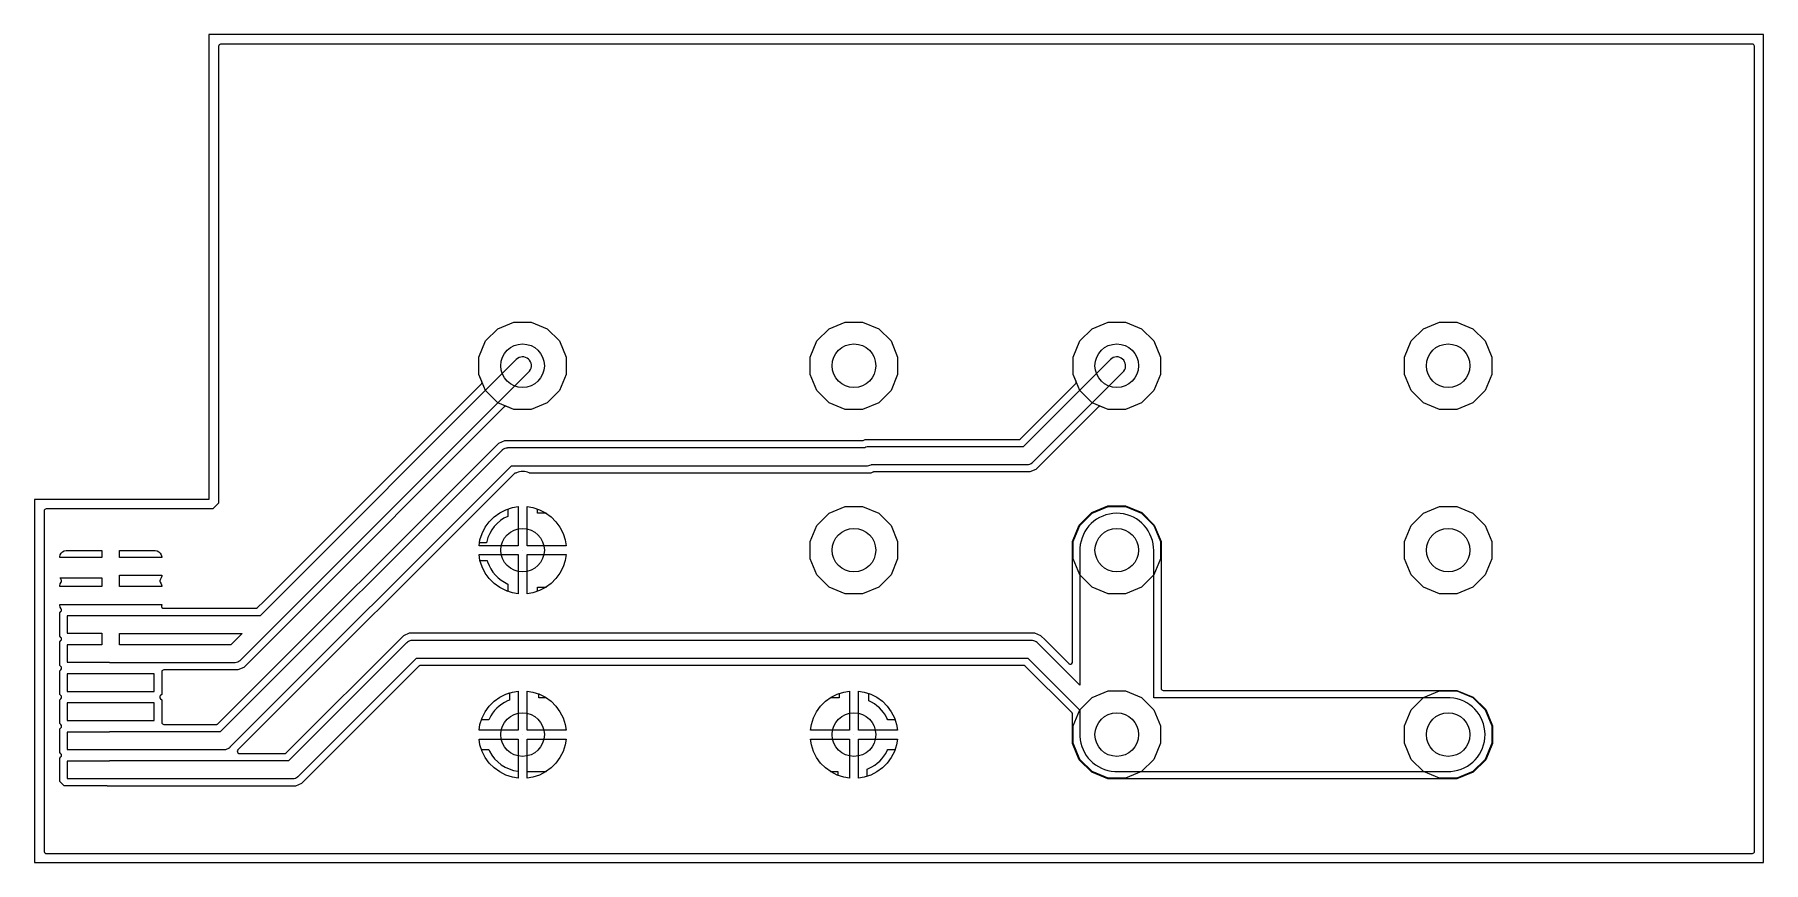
# Model space of a CAD drawing. Header units: millimetres. Extents: x 32.5 to 92, y 18.5 to 47.
import ezdxf

# ---------------------------------------------------------------- set-up
doc = ezdxf.new("R2010")
doc.units = ezdxf.units.MM

msp = doc.modelspace()

# ---------------------------------------------------------------- linework, layer by layer
at = {"layer": '16_copper'}
msp.add_lwpolyline([(91.625, 18.806, 0.392588), (91.695, 18.881), (91.695, 46.594), (91.694, 46.599, 0.392588), (91.619, 46.67), (38.906, 46.67), (38.901, 46.669, 0.392588), (38.83, 46.594), (38.83, 30.863), (38.637, 30.67), (32.906, 30.67), (32.901, 30.669, 0.392588), (32.83, 30.594), (32.83, 18.881), (32.831, 18.875, 0.392588), (32.906, 18.805), (91.619, 18.805)], format="xyb", close=True, dxfattribs=at)
for points in [[(48.996, 34.096), (48.443, 34.325), (48.02, 34.748), (47.791, 35.301), (47.791, 35.899), (48.02, 36.452), (48.443, 36.875), (48.996, 37.104), (49.595, 37.104), (50.147, 36.875), (50.57, 36.452), (50.799, 35.899), (50.799, 35.301), (50.57, 34.748), (50.147, 34.325), (49.595, 34.096)], [(60.401, 34.096), (59.848, 34.325), (59.425, 34.748), (59.196, 35.301), (59.196, 35.899), (59.425, 36.452), (59.848, 36.875), (60.401, 37.104), (60.999, 37.104), (61.552, 36.875), (61.975, 36.452), (62.204, 35.899), (62.204, 35.301), (61.975, 34.748), (61.552, 34.325), (60.999, 34.096)], [(69.446, 34.096), (68.893, 34.325), (68.47, 34.748), (68.241, 35.301), (68.241, 35.899), (68.47, 36.452), (68.893, 36.875), (69.446, 37.104), (70.045, 37.104), (70.597, 36.875), (71.02, 36.452), (71.249, 35.899), (71.249, 35.301), (71.02, 34.748), (70.597, 34.325), (70.045, 34.096)], [(80.851, 34.096), (80.298, 34.325), (79.875, 34.748), (79.646, 35.301), (79.646, 35.899), (79.875, 36.452), (80.298, 36.875), (80.851, 37.104), (81.449, 37.104), (82.002, 36.875), (82.425, 36.452), (82.654, 35.899), (82.654, 35.301), (82.425, 34.748), (82.002, 34.325), (81.449, 34.096)], [(47.797, 29.402), (47.828, 29.602), (47.902, 29.827), (48.009, 30.038), (48.148, 30.23), (48.316, 30.397), (48.507, 30.536), (48.718, 30.644), (48.943, 30.717), (49.143, 30.749), (49.143, 29.402)], [(49.448, 29.402), (49.448, 30.749), (49.648, 30.717), (49.873, 30.644), (50.084, 30.536), (50.275, 30.397), (50.443, 30.23), (50.582, 30.038), (50.689, 29.827), (50.762, 29.602), (50.794, 29.402)], [(60.401, 27.746), (59.848, 27.975), (59.425, 28.398), (59.196, 28.951), (59.196, 29.549), (59.425, 30.102), (59.848, 30.525), (60.401, 30.754), (60.999, 30.754), (61.552, 30.525), (61.975, 30.102), (62.204, 29.549), (62.204, 28.951), (61.975, 28.398), (61.552, 27.975), (60.999, 27.746)], [(69.446, 27.746), (68.893, 27.975), (68.47, 28.398), (68.241, 28.951), (68.241, 29.549), (68.47, 30.102), (68.893, 30.525), (69.446, 30.754), (70.045, 30.754), (70.597, 30.525), (71.02, 30.102), (71.249, 29.549), (71.249, 28.951), (71.02, 28.398), (70.597, 27.975), (70.045, 27.746)], [(80.851, 27.746), (80.298, 27.975), (79.875, 28.398), (79.646, 28.951), (79.646, 29.549), (79.875, 30.102), (80.298, 30.525), (80.851, 30.754), (81.449, 30.754), (82.002, 30.525), (82.425, 30.102), (82.654, 29.549), (82.654, 28.951), (82.425, 28.398), (82.002, 27.975), (81.449, 27.746)], [(49.295, 29.25), (49.295, 29.25), (49.295, 29.25), (49.295, 29.25)], [(48.943, 27.783), (48.718, 27.856), (48.507, 27.964), (48.316, 28.103), (48.148, 28.27), (48.009, 28.462), (47.902, 28.673), (47.828, 28.898), (47.797, 29.098), (49.143, 29.098), (49.143, 27.751)], [(49.448, 29.098), (50.794, 29.098), (50.762, 28.898), (50.689, 28.673), (50.582, 28.462), (50.443, 28.27), (50.275, 28.103), (50.084, 27.964), (49.873, 27.856), (49.648, 27.783), (49.448, 27.751)], [(47.797, 23.052), (47.828, 23.252), (47.902, 23.477), (48.009, 23.688), (48.148, 23.88), (48.316, 24.047), (48.507, 24.186), (48.718, 24.294), (48.943, 24.367), (49.143, 24.399), (49.143, 23.052)], [(49.448, 23.052), (49.448, 24.399), (49.648, 24.367), (49.873, 24.294), (50.084, 24.186), (50.275, 24.047), (50.443, 23.88), (50.582, 23.688), (50.689, 23.477), (50.762, 23.252), (50.794, 23.052)], [(59.201, 23.052), (59.233, 23.252), (59.306, 23.477), (59.414, 23.688), (59.553, 23.88), (59.72, 24.047), (59.912, 24.186), (60.123, 24.294), (60.348, 24.367), (60.548, 24.399), (60.548, 23.052)], [(60.852, 23.052), (60.852, 24.399), (61.052, 24.367), (61.277, 24.294), (61.488, 24.186), (61.68, 24.047), (61.847, 23.88), (61.986, 23.688), (62.094, 23.477), (62.167, 23.252), (62.199, 23.052)], [(69.446, 21.396), (68.893, 21.625), (68.47, 22.048), (68.241, 22.601), (68.241, 23.199), (68.47, 23.752), (68.893, 24.175), (69.446, 24.404), (70.045, 24.404), (70.597, 24.175), (71.02, 23.752), (71.249, 23.199), (71.249, 22.601), (71.02, 22.048), (70.597, 21.625), (70.045, 21.396)], [(80.851, 21.396), (80.298, 21.625), (79.875, 22.048), (79.646, 22.601), (79.646, 23.199), (79.875, 23.752), (80.298, 24.175), (80.851, 24.404), (81.449, 24.404), (82.002, 24.175), (82.425, 23.752), (82.654, 23.199), (82.654, 22.601), (82.425, 22.048), (82.002, 21.625), (81.449, 21.396)], [(48.943, 21.433), (48.718, 21.506), (48.507, 21.614), (48.316, 21.753), (48.148, 21.92), (48.009, 22.112), (47.902, 22.323), (47.828, 22.548), (47.797, 22.748), (49.143, 22.748), (49.143, 21.401)], [(49.295, 22.9), (49.295, 22.9), (49.295, 22.9), (49.295, 22.9)], [(49.448, 22.748), (50.794, 22.748), (50.762, 22.548), (50.689, 22.323), (50.582, 22.112), (50.443, 21.92), (50.275, 21.753), (50.084, 21.614), (49.873, 21.506), (49.648, 21.433), (49.448, 21.401)], [(60.348, 21.433), (60.123, 21.506), (59.912, 21.614), (59.72, 21.753), (59.553, 21.92), (59.414, 22.112), (59.306, 22.323), (59.233, 22.548), (59.201, 22.748), (60.548, 22.748), (60.548, 21.401)], [(60.7, 22.9), (60.7, 22.9), (60.7, 22.9), (60.7, 22.9)], [(60.852, 22.748), (62.199, 22.748), (62.167, 22.548), (62.094, 22.323), (61.986, 22.112), (61.847, 21.92), (61.68, 21.753), (61.488, 21.614), (61.277, 21.506), (61.052, 21.433), (60.852, 21.401)]]:
    msp.add_lwpolyline(points, close=True, dxfattribs=at)
at = {"layer": '1_copper'}
for points in [[(91.625, 18.806, 0.392588), (91.695, 18.881), (91.695, 46.594), (91.694, 46.599, 0.392588), (91.619, 46.67), (38.906, 46.67), (38.901, 46.669, 0.392588), (38.83, 46.594), (38.83, 30.863), (38.637, 30.67), (32.906, 30.67), (32.901, 30.669, 0.392588), (32.83, 30.594), (32.83, 18.881), (32.831, 18.875, 0.392588), (32.906, 18.805), (91.619, 18.805)], [(36.874, 27.357), (36.871, 27.345, 0.493198), (36.944, 27.249), (40.122, 27.249), (40.131, 27.25), (40.139, 27.251, 0.087654), (40.164, 27.261), (40.169, 27.266), (40.176, 27.271), (40.388, 27.483), (47.877, 34.972), (47.878, 34.973), (47.879, 34.974, 0.218356), (47.899, 35.035), (47.896, 35.045), (47.894, 35.052, 0.007894), (47.893, 35.055), (47.791, 35.301), (47.791, 35.899), (48.02, 36.452), (48.443, 36.875), (48.996, 37.104), (49.595, 37.104), (50.147, 36.875), (50.57, 36.452), (50.799, 35.899), (50.799, 35.301), (50.57, 34.748), (50.147, 34.325), (49.595, 34.096), (48.996, 34.096), (48.75, 34.198), (48.749, 34.198), (48.747, 34.199, 0.218355), (48.684, 34.194), (48.675, 34.188), (48.669, 34.183, 0.007882), (48.667, 34.181), (41.179, 26.693), (39.702, 25.216), (39.497, 25.131), (36.95, 25.131), (36.945, 25.13, 0.334879), (36.876, 25.07), (36.875, 25.065), (36.875, 25.064), (36.875, 25.064), (36.875, 25.06), (36.874, 25.055), (36.874, 24.285), (36.833, 24.244, 0.414222), (36.833, 24.136), (36.874, 24.095), (36.874, 23.325), (36.875, 23.319, 0.392588), (36.95, 23.249), (38.756, 23.249), (38.764, 23.25), (38.773, 23.251, 0.087654), (38.797, 23.261), (38.803, 23.266), (38.81, 23.271), (48.476, 32.937), (48.681, 33.022), (60.986, 33.022), (60.99, 33.023), (60.995, 33.023, 0.06891), (61.015, 33.028), (61.089, 33.059), (66.382, 33.059), (66.391, 33.06), (66.399, 33.061, 0.087654), (66.424, 33.071), (66.429, 33.076), (66.436, 33.081), (68.327, 34.972), (68.328, 34.973), (68.329, 34.974, 0.218356), (68.349, 35.035), (68.346, 35.045), (68.344, 35.052, 0.007894), (68.343, 35.055), (68.241, 35.301), (68.241, 35.899), (68.47, 36.452), (68.893, 36.875), (69.446, 37.104), (70.045, 37.104), (70.597, 36.875), (71.02, 36.452), (71.249, 35.899), (71.249, 35.301), (71.02, 34.748), (70.597, 34.325), (70.045, 34.096), (69.446, 34.096), (69.2, 34.198), (69.199, 34.198), (69.197, 34.199, 0.218355), (69.134, 34.194), (69.125, 34.188), (69.119, 34.183, 0.007882), (69.117, 34.181), (66.962, 32.026), (66.757, 31.941), (61.378, 31.941), (61.373, 31.941), (61.369, 31.941, 0.06891), (61.349, 31.935), (61.275, 31.905), (49.53, 31.905), (49.522, 31.909, 0.225582), (49.085, 31.917), (49.062, 31.905), (49.055, 31.905, 0.020289), (49.014, 31.893), (49.008, 31.888), (49.001, 31.882), (39.498, 22.379), (39.496, 22.377), (39.494, 22.375, 0.54841), (39.531, 22.252), (39.54, 22.25), (39.547, 22.249, 0.01577), (39.552, 22.249), (41.107, 22.249), (41.115, 22.25), (41.124, 22.251, 0.087654), (41.148, 22.261), (41.154, 22.266), (41.161, 22.271), (45.203, 26.314), (45.409, 26.399), (66.917, 26.399), (67.122, 26.314), (67.29, 26.146), (68.091, 25.344), (68.094, 25.343), (68.095, 25.34, 0.54841), (68.219, 25.378), (68.22, 25.386), (68.221, 25.393, 0.01577), (68.221, 25.398), (68.221, 29.553), (68.453, 30.113), (68.882, 30.542), (69.442, 30.774), (70.049, 30.774), (70.609, 30.542), (71.037, 30.113), (71.269, 29.553), (71.269, 24.5), (71.27, 24.495, 0.392588), (71.346, 24.424), (81.453, 24.424), (82.013, 24.192), (82.442, 23.763), (82.674, 23.203), (82.674, 22.597), (82.442, 22.037), (82.013, 21.608), (81.453, 21.376), (69.442, 21.376), (68.882, 21.608), (68.453, 22.037), (68.221, 22.597), (68.221, 23.602), (68.22, 23.611), (68.22, 23.619, 0.087654), (68.209, 23.644), (68.204, 23.649), (68.199, 23.656), (66.596, 25.259), (66.589, 25.264), (66.583, 25.269, 0.087651), (66.558, 25.279), (66.551, 25.28), (66.542, 25.281), (45.783, 25.281), (45.775, 25.28), (45.766, 25.279, 0.087654), (45.742, 25.269), (45.736, 25.264), (45.729, 25.259), (41.687, 21.216), (41.481, 21.131), (35.007, 21.131), (35.007, 21.131), (35.003, 21.133, 0.068909), (34.982, 21.136), (33.515, 21.136), (33.366, 21.285), (33.366, 22.095), (33.407, 22.136, 0.414222), (33.407, 22.244), (33.366, 22.285), (33.366, 23.095), (33.407, 23.136, 0.414222), (33.407, 23.244), (33.366, 23.285), (33.366, 24.095), (33.407, 24.136, 0.414222), (33.407, 24.244), (33.366, 24.285), (33.366, 25.095), (33.407, 25.136, 0.414222), (33.407, 25.244), (33.366, 25.285), (33.366, 26.095), (33.407, 26.136, 0.414222), (33.407, 26.244), (33.366, 26.285), (33.366, 27.095), (33.408, 27.137, 0.339463), (33.42, 27.229), (33.383, 27.292), (33.366, 27.357), (33.366, 27.385), (36.874, 27.385)], [(49.539, 35.417, 0.930833), (49.08, 35.816), (40.259, 26.995), (35.12, 26.995), (35.119, 26.995), (35.119, 26.995, 0.035821), (35.075, 26.991), (35.068, 26.99), (33.62, 26.99), (33.62, 26.39), (34.815, 26.39), (34.815, 25.99), (33.62, 25.99), (33.62, 25.39), (35.069, 25.39), (35.078, 25.388, 0.001174), (35.079, 25.388), (35.12, 25.385), (39.385, 25.385), (39.397, 25.386), (39.409, 25.386, 0.144215), (39.57, 25.448), (39.578, 25.455, 0.015626), (39.592, 25.467), (39.601, 25.474), (49.511, 35.384)], [(39.031, 22.386), (39.043, 22.386, 0.144215), (39.204, 22.448), (39.211, 22.455, 0.015626), (39.226, 22.467), (39.234, 22.474), (48.919, 32.159), (61.164, 32.159), (61.207, 32.162, 0.071737), (61.291, 32.187), (61.306, 32.195), (66.645, 32.195), (66.657, 32.196), (66.669, 32.196, 0.144215), (66.83, 32.258), (66.838, 32.265, 0.015626), (66.852, 32.277), (66.861, 32.284), (69.961, 35.384), (69.989, 35.417, 0.930833), (69.53, 35.816), (66.519, 32.805), (61.2, 32.805), (61.156, 32.802), (61.114, 32.792), (61.073, 32.777), (61.057, 32.768), (48.792, 32.768), (48.78, 32.768), (48.768, 32.767, 0.144215), (48.607, 32.706), (48.6, 32.699, 0.015626), (48.585, 32.687), (48.577, 32.679), (38.892, 22.995), (35.12, 22.995), (35.076, 22.992), (35.069, 22.99), (33.62, 22.99), (33.62, 22.39), (35.069, 22.39), (35.079, 22.388), (35.12, 22.385), (39.019, 22.385)], [(41.382, 21.386), (41.394, 21.386, 0.144215), (41.555, 21.448), (41.563, 21.455, 0.015626), (41.577, 21.467), (41.586, 21.474), (45.646, 25.535), (66.679, 25.535), (68.475, 23.739), (68.475, 22.9), (68.476, 22.873), (68.477, 22.846, 0.385926), (69.676, 21.632), (69.697, 21.631, 0.005348), (69.724, 21.631), (69.745, 21.63), (81.15, 21.63), (81.239, 21.633, 0.939415), (81.22, 24.168), (81.15, 24.17), (71.015, 24.17), (71.015, 29.25), (71.012, 29.339, 0.939415), (68.477, 29.32), (68.475, 29.25), (68.475, 24.601), (67.021, 26.056), (67.012, 26.063), (67.003, 26.072, 0.144213), (66.846, 26.142), (66.836, 26.143, 0.015609), (66.817, 26.144), (66.805, 26.145), (45.52, 26.145), (45.508, 26.144), (45.496, 26.144, 0.144215), (45.335, 26.082), (45.327, 26.075, 0.015626), (45.313, 26.063), (45.304, 26.056), (41.244, 21.995), (35.12, 21.995), (35.076, 21.992), (35.069, 21.99), (33.62, 21.99), (33.62, 21.39), (35.069, 21.39), (35.079, 21.388), (35.12, 21.385), (41.37, 21.385)], [(47.813, 29.505), (47.828, 29.602), (47.902, 29.827), (48.009, 30.038), (48.148, 30.23), (48.316, 30.397), (48.507, 30.536), (48.718, 30.644), (48.787, 30.666), (48.787, 30.414, 0.234489), (48.061, 29.549), (48.052, 29.505)], [(48.718, 27.856), (48.507, 27.964), (48.316, 28.103), (48.148, 28.27), (48.009, 28.462), (47.902, 28.673), (47.829, 28.895), (48.077, 28.895), (48.091, 28.846, 0.213091), (48.792, 28.084), (48.792, 27.832)], [(33.366, 27.995), (33.366, 28.023), (33.383, 28.088), (33.42, 28.152), (33.423, 28.159), (33.426, 28.166, 0.16681), (33.426, 28.215), (33.423, 28.221), (33.42, 28.228), (33.383, 28.292), (33.382, 28.295), (34.815, 28.295), (34.815, 27.995)], [(35.425, 27.995), (35.425, 28.385), (36.874, 28.385), (36.874, 28.357), (36.857, 28.292), (36.82, 28.228), (36.817, 28.221), (36.814, 28.214, 0.166816), (36.814, 28.165), (36.817, 28.159), (36.82, 28.152), (36.857, 28.088), (36.874, 28.023), (36.874, 27.995)], [(47.879, 23.408), (47.902, 23.477), (48.009, 23.688), (48.148, 23.88), (48.316, 24.047), (48.507, 24.186), (48.718, 24.294), (48.85, 24.337, 0.042939), (48.842, 24.25), (48.842, 24.086), (48.776, 24.059, 0.177209), (48.151, 23.45), (48.132, 23.408)], [(61.863, 23.408), (61.836, 23.468, 0.175645), (61.208, 24.064), (61.208, 24.316), (61.277, 24.294), (61.488, 24.186), (61.68, 24.047), (61.847, 23.88), (61.986, 23.688), (62.094, 23.477), (62.116, 23.408)], [(48.943, 21.433), (48.718, 21.506), (48.507, 21.614), (48.316, 21.753), (48.148, 21.92), (48.009, 22.112), (47.902, 22.323), (47.879, 22.392), (48.132, 22.392), (48.16, 22.332, 0.2506), (49.137, 21.64), (49.143, 21.639), (49.143, 21.401)], [(61.158, 21.716), (61.219, 21.741, 0.177209), (61.845, 22.35), (61.863, 22.392), (62.116, 22.392), (62.094, 22.323), (61.986, 22.112), (61.847, 21.92), (61.68, 21.753), (61.488, 21.614), (61.277, 21.506), (61.158, 21.467)]]:
    msp.add_lwpolyline(points, format="xyb", close=True, dxfattribs=at)
for points in [[(60.401, 34.096), (59.848, 34.325), (59.425, 34.748), (59.196, 35.301), (59.196, 35.899), (59.425, 36.452), (59.848, 36.875), (60.401, 37.104), (60.999, 37.104), (61.552, 36.875), (61.975, 36.452), (62.204, 35.899), (62.204, 35.301), (61.975, 34.748), (61.552, 34.325), (60.999, 34.096)], [(80.851, 34.096), (80.298, 34.325), (79.875, 34.748), (79.646, 35.301), (79.646, 35.899), (79.875, 36.452), (80.298, 36.875), (80.851, 37.104), (81.449, 37.104), (82.002, 36.875), (82.425, 36.452), (82.654, 35.899), (82.654, 35.301), (82.425, 34.748), (82.002, 34.325), (81.449, 34.096)], [(49.803, 30.52), (49.803, 30.666), (49.873, 30.644), (50.084, 30.536), (50.106, 30.52)], [(60.401, 27.746), (59.848, 27.975), (59.425, 28.398), (59.196, 28.951), (59.196, 29.549), (59.425, 30.102), (59.848, 30.525), (60.401, 30.754), (60.999, 30.754), (61.552, 30.525), (61.975, 30.102), (62.204, 29.549), (62.204, 28.951), (61.975, 28.398), (61.552, 27.975), (60.999, 27.746)], [(80.851, 27.746), (80.298, 27.975), (79.875, 28.398), (79.646, 28.951), (79.646, 29.549), (79.875, 30.102), (80.298, 30.525), (80.851, 30.754), (81.449, 30.754), (82.002, 30.525), (82.425, 30.102), (82.654, 29.549), (82.654, 28.951), (82.425, 28.398), (82.002, 27.975), (81.449, 27.746)], [(33.366, 28.995), (33.366, 29.023), (33.383, 29.088), (33.417, 29.146), (33.464, 29.193), (33.522, 29.227), (33.587, 29.244), (34.815, 29.244), (34.815, 28.995)], [(35.425, 28.995), (35.425, 29.244), (36.653, 29.244), (36.718, 29.227), (36.776, 29.193), (36.823, 29.146), (36.857, 29.088), (36.874, 29.023), (36.874, 28.995)], [(49.808, 27.98), (50.106, 27.98), (50.084, 27.964), (49.873, 27.856), (49.808, 27.835)], [(35.425, 25.995), (35.425, 26.385), (39.65, 26.385), (39.259, 25.995)], [(36.62, 24.99), (33.62, 24.99), (33.62, 24.39), (36.62, 24.39)], [(36.62, 23.99), (33.62, 23.99), (33.62, 23.39), (36.62, 23.39)], [(49.858, 24.17), (49.858, 24.25), (49.855, 24.299), (49.873, 24.294), (50.084, 24.186), (50.106, 24.17)], [(59.889, 24.17), (59.912, 24.186), (60.123, 24.294), (60.192, 24.316), (60.192, 24.17)], [(49.448, 21.63), (50.106, 21.63), (50.084, 21.614), (49.873, 21.506), (49.648, 21.433), (49.448, 21.401)], [(60.123, 21.506), (59.912, 21.614), (59.889, 21.63), (60.142, 21.63), (60.142, 21.5)]]:
    msp.add_lwpolyline(points, close=True, dxfattribs=at)
at = {"layer": 'drills_PTH'}
for centre in [(49.295, 35.6), (60.7, 35.6), (69.745, 35.6), (81.15, 35.6), (49.295, 29.25), (60.7, 29.25), (69.745, 29.25), (81.15, 29.25), (49.295, 22.9), (60.7, 22.9), (69.745, 22.9), (81.15, 22.9)]:
    msp.add_circle(centre, 0.75, dxfattribs=at)
at = {"layer": 'outline'}
msp.add_lwpolyline([(32.5, 18.5), (92, 18.5), (92, 47), (38.5, 47), (38.5, 31), (32.5, 31), (32.5, 18.5)], close=True, dxfattribs=at)

doc.saveas('drawing.dxf')
